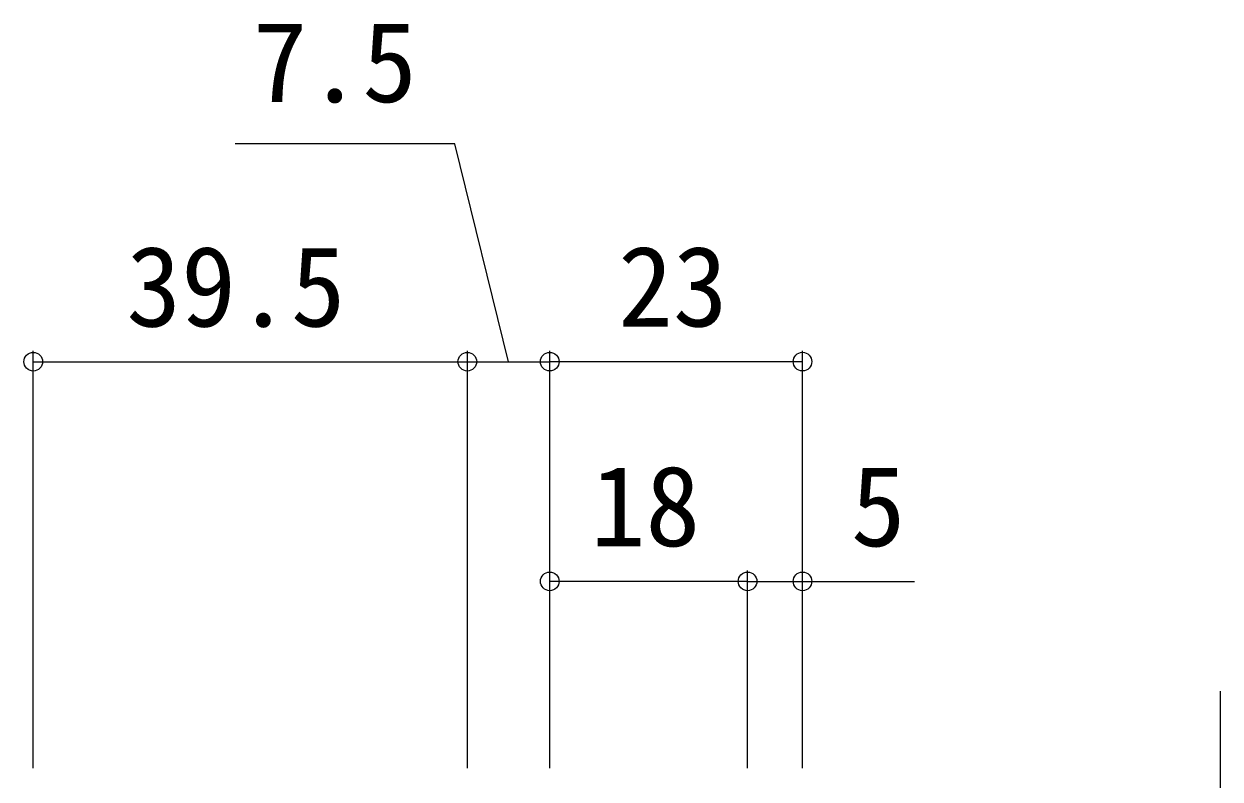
# Model space of a CAD drawing. Units: millimetres, scale not verified. Extents: x -1682 to -296, y -1188 to 1056.
# Drawn here: x -951.7 to -842.8, y 579.7 to 648.5 of the extents above; entities that cross this region are included whole.
import ezdxf
from ezdxf.enums import TextEntityAlignment as Align

# ---------------------------------------------------------------- set-up
doc = ezdxf.new("R2010")
doc.units = ezdxf.units.MM
doc.header["$LTSCALE"] = 4
doc.layers.add('0-5_YKK_12', color=2, linetype='Continuous', lineweight=9)
doc.layers.add('0-7_YKK_D', color=6, linetype='Continuous', lineweight=9)
doc.styles.add('ＭＳ ゴシック', font='')
doc.styles.get('ＭＳ ゴシック').set_extended_font_data('MS Gothic')

msp = doc.modelspace()

# ---------------------------------------------------------------- linework, layer by layer
at = {"layer": '0-5_YKK_12'}
msp.add_line((-842.812, 587.743), (-842.812, 492.743), dxfattribs=at)
at = {"layer": '0-7_YKK_D'}
for p, q in [((-912.45, 637.569), (-932.45, 637.568)), ((-907.562, 617.74), (-912.45, 637.569)), ((-950.81, 580.742), (-950.811, 618.739)), ((-911.31, 580.742), (-911.311, 618.74)), ((-911.31, 580.742), (-911.311, 618.74)), ((-903.811, 580.742), (-903.813, 618.741)), ((-903.812, 580.742), (-903.812, 618.742)), ((-880.811, 580.742), (-880.811, 618.742)), ((-950.811, 617.739), (-911.311, 617.74)), ((-911.311, 617.74), (-903.813, 617.741)), ((-903.812, 617.742), (-880.811, 617.742)), ((-903.811, 580.742), (-903.81, 598.743)), ((-885.811, 580.742), (-885.81, 598.742)), ((-885.811, 580.742), (-885.81, 598.742)), ((-880.811, 580.742), (-880.81, 598.742)), ((-885.81, 597.742), (-903.81, 597.743)), ((-885.81, 597.742), (-880.81, 597.742)), ((-880.81, 597.742), (-870.61, 597.741))]:
    msp.add_line(p, q, dxfattribs=at)
for centre in [(-950.811, 617.739), (-911.311, 617.74), (-911.311, 617.74), (-903.813, 617.741), (-903.812, 617.742), (-880.811, 617.742), (-903.81, 597.743), (-885.81, 597.742), (-885.81, 597.742), (-880.81, 597.742)]:
    msp.add_circle(centre, 0.85, dxfattribs=at)

# ---------------------------------------------------------------- texts
at = {"layer": '0-7_YKK_D', "color": 4, "style": 'ＭＳ ゴシック'}
for s, rotation, p in [('7.5', 0.002, (-930.85, 639.168)), ('39.5', 0.002, (-942.341, 618.739)), ('18', 359.997, (-900.09, 598.743)), ('5', 359.995, (-876.41, 598.741))]:
    msp.add_text(s, height=7.331, rotation=rotation, dxfattribs=at).set_placement(p, align=Align.BOTTOM_LEFT)
msp.add_text('23', height=7.331, dxfattribs=at).set_placement((-897.591, 618.742), align=Align.BOTTOM_LEFT)

doc.saveas('drawing.dxf')
